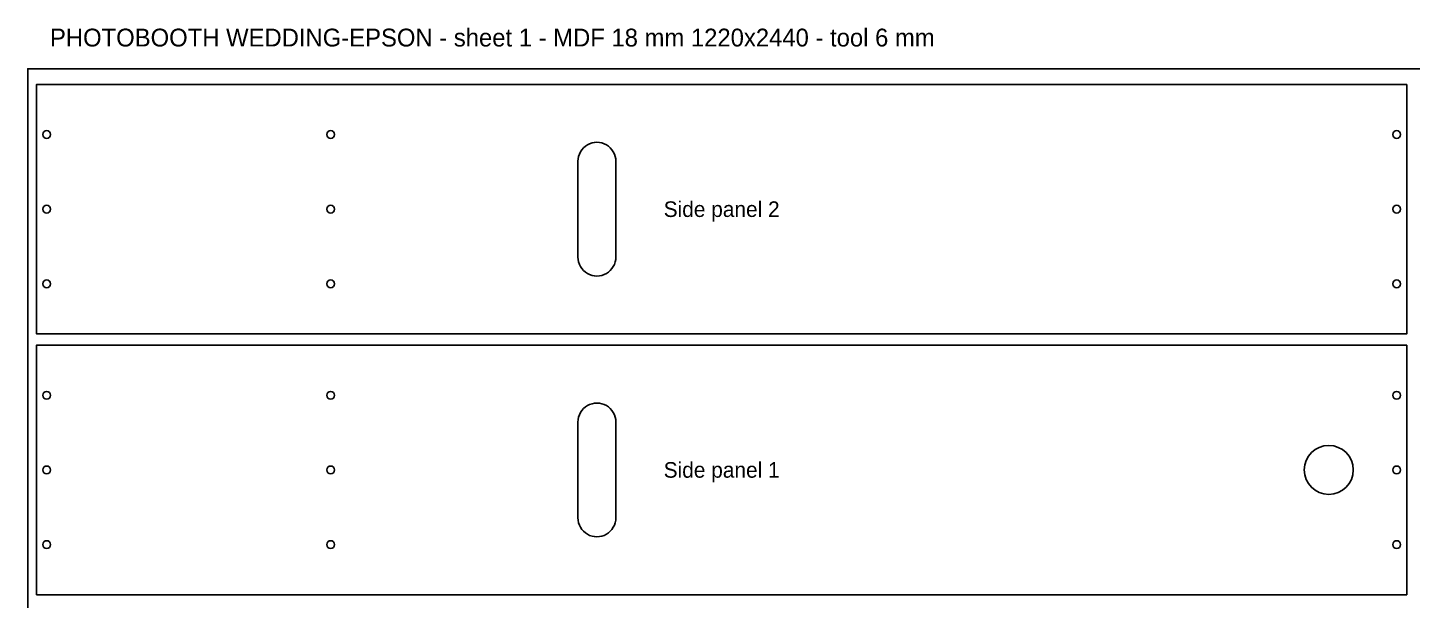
# Model space of a CAD drawing. Header units: millimetres. Extents: x 0 to 2467, y 0 to 1257.
# Drawn here: x 0 to 1243, y 743 to 1257 of the extents above; entities that cross this region are included whole.
import ezdxf
from ezdxf.enums import TextEntityAlignment as Align

# ---------------------------------------------------------------- set-up
doc = ezdxf.new("R2010")
doc.units = ezdxf.units.MM
for name, color, linetype in [('CUT_INSIDE', 5, 'Continuous'), ('CUT_OUTSIDE', 1, 'Continuous'), ('DRILL_7', 3, 'Continuous'), ('LABELS', 7, 'Continuous'), ('SHEET', 8, 'Continuous')]:
    doc.layers.add(name, color=color, linetype=linetype)

msp = doc.modelspace()

# ---------------------------------------------------------------- linework, layer by layer
at = {"layer": 'CUT_INSIDE'}
for points in [[(494, 1137), (494.145, 1139.219), (494.579, 1141.4), (495.294, 1143.506), (496.278, 1145.5), (497.513, 1147.349), (498.979, 1149.021), (500.651, 1150.487), (502.5, 1151.722), (504.494, 1152.706), (506.6, 1153.421), (508.781, 1153.855), (511, 1154), (513.219, 1153.855), (515.4, 1153.421), (517.506, 1152.706), (519.5, 1151.722), (521.349, 1150.487), (523.021, 1149.021), (524.487, 1147.349), (525.722, 1145.5), (526.706, 1143.506), (527.421, 1141.4), (527.855, 1139.219), (528, 1137), (528, 1051), (527.855, 1048.781), (527.421, 1046.6), (526.706, 1044.494), (525.722, 1042.5), (524.487, 1040.651), (523.021, 1038.979), (521.349, 1037.513), (519.5, 1036.278), (517.506, 1035.294), (515.4, 1034.579), (513.219, 1034.145), (511, 1034), (508.781, 1034.145), (506.6, 1034.579), (504.494, 1035.294), (502.5, 1036.278), (500.651, 1037.513), (498.979, 1038.979), (497.513, 1040.651), (496.278, 1042.5), (495.294, 1044.494), (494.579, 1046.6), (494.145, 1048.781), (494, 1051)], [(494, 903), (494.145, 905.219), (494.579, 907.4), (495.294, 909.506), (496.278, 911.5), (497.513, 913.349), (498.979, 915.021), (500.651, 916.487), (502.5, 917.722), (504.494, 918.706), (506.6, 919.421), (508.781, 919.855), (511, 920), (513.219, 919.855), (515.4, 919.421), (517.506, 918.706), (519.5, 917.722), (521.349, 916.487), (523.021, 915.021), (524.487, 913.349), (525.722, 911.5), (526.706, 909.506), (527.421, 907.4), (527.855, 905.219), (528, 903), (528, 817), (527.855, 814.781), (527.421, 812.6), (526.706, 810.494), (525.722, 808.5), (524.487, 806.651), (523.021, 804.979), (521.349, 803.513), (519.5, 802.278), (517.506, 801.294), (515.4, 800.579), (513.219, 800.145), (511, 800), (508.781, 800.145), (506.6, 800.579), (504.494, 801.294), (502.5, 802.278), (500.651, 803.513), (498.979, 804.979), (497.513, 806.651), (496.278, 808.5), (495.294, 810.494), (494.579, 812.6), (494.145, 814.781), (494, 817)]]:
    msp.add_lwpolyline(points, close=True, dxfattribs=at)
msp.add_circle((1168, 860), 22, dxfattribs=at)
at = {"layer": 'CUT_OUTSIDE'}
for points in [[(1238, 1206), (8, 1206), (8, 982), (1238, 982)], [(1238, 972), (8, 972), (8, 748), (1238, 748)]]:
    msp.add_lwpolyline(points, close=True, dxfattribs=at)
at = {"layer": 'DRILL_7'}
for centre in [(17, 1161), (272, 1161), (1229, 1161), (17, 1094), (272, 1094), (1229, 1094), (17, 1027), (272, 1027), (1229, 1027), (17, 927), (272, 927), (1229, 927), (17, 860), (272, 860), (1229, 860), (17, 793), (272, 793), (1229, 793)]:
    msp.add_circle(centre, 3.5, dxfattribs=at)
at = {"layer": 'SHEET'}
msp.add_lwpolyline([(0, 0), (2440, 0), (2440, 1220), (0, 1220)], close=True, dxfattribs=at)

# ---------------------------------------------------------------- texts
at = {"layer": 'LABELS'}
msp.add_text('PHOTOBOOTH WEDDING-EPSON - sheet 1 - MDF 18 mm 1220x2440 - tool 6 mm', height=16, dxfattribs=at).set_placement((20, 1240))
for s, p in [('Side panel 2', (623, 1094)), ('Side panel 1', (623, 860))]:
    msp.add_text(s, height=14, dxfattribs=at).set_placement(p, align=Align.MIDDLE_CENTER)

doc.saveas('drawing.dxf')
